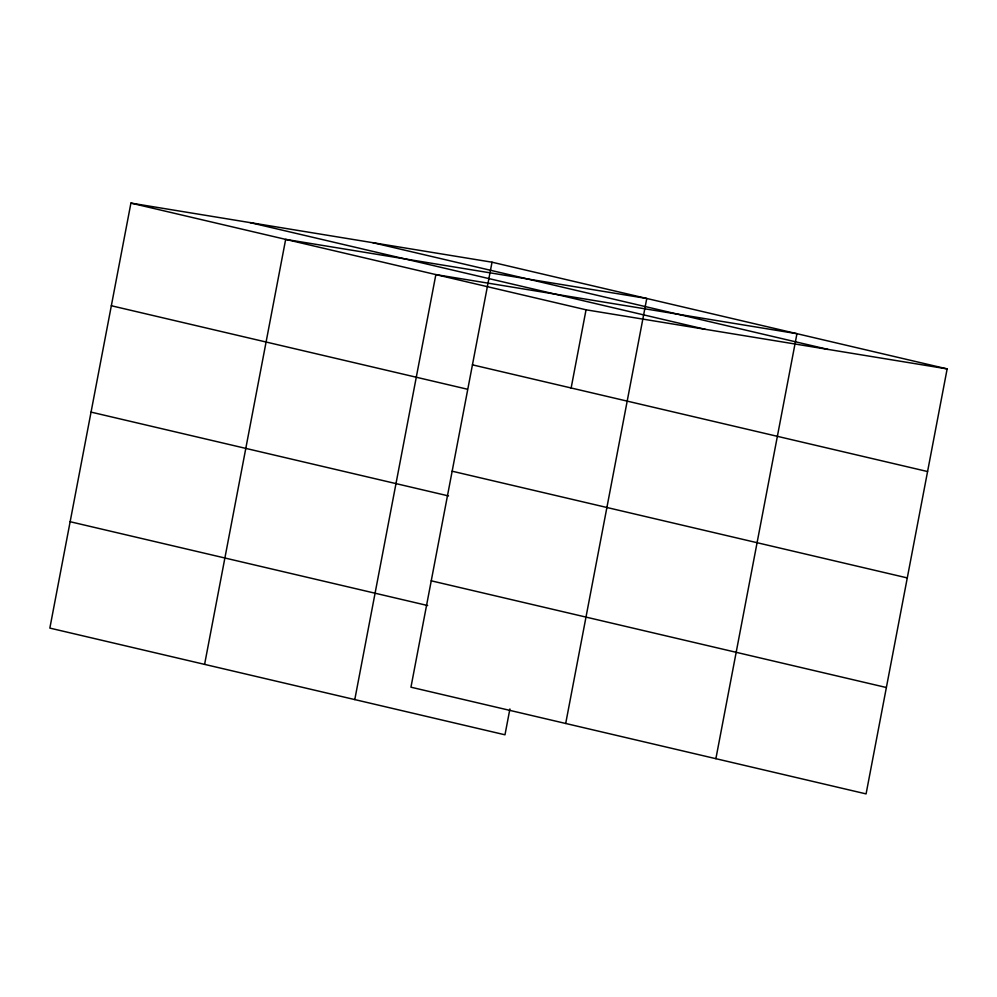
<?xml version="1.0" encoding="UTF-8"?>
<svg xmlns="http://www.w3.org/2000/svg" width="997" height="997" viewBox="0 0 997 997"><rect width="100%" height="100%" fill="white"/><g stroke="black" fill="none" stroke-linecap="round" stroke-linejoin="round"><path stroke-width="1.5" d="M492.02 262.199L410.951 687.195L866.081 793.899L947.15 368.902L492.02 262.199L130.919 203.101L49.85 628.098L504.981 734.801L509.903 708.967M204.597 664.376L285.665 239.38L646.766 298.477L565.698 723.473M354.782 699.582L435.863 274.599L796.952 333.696L715.883 758.68M571.082 388.294L586.049 309.805L130.919 203.101M586.049 309.805L947.15 368.902M372.853 242.695L827.984 349.411M250.085 222.605L705.215 329.309M472.441 364.84L927.571 471.544M111.34 305.743L467.344 389.204M452.152 471.207L907.282 577.924M91.051 412.11L448.55 495.933M431.24 580.815L886.37 687.519M70.139 521.718L427.651 605.54"/></g></svg>
